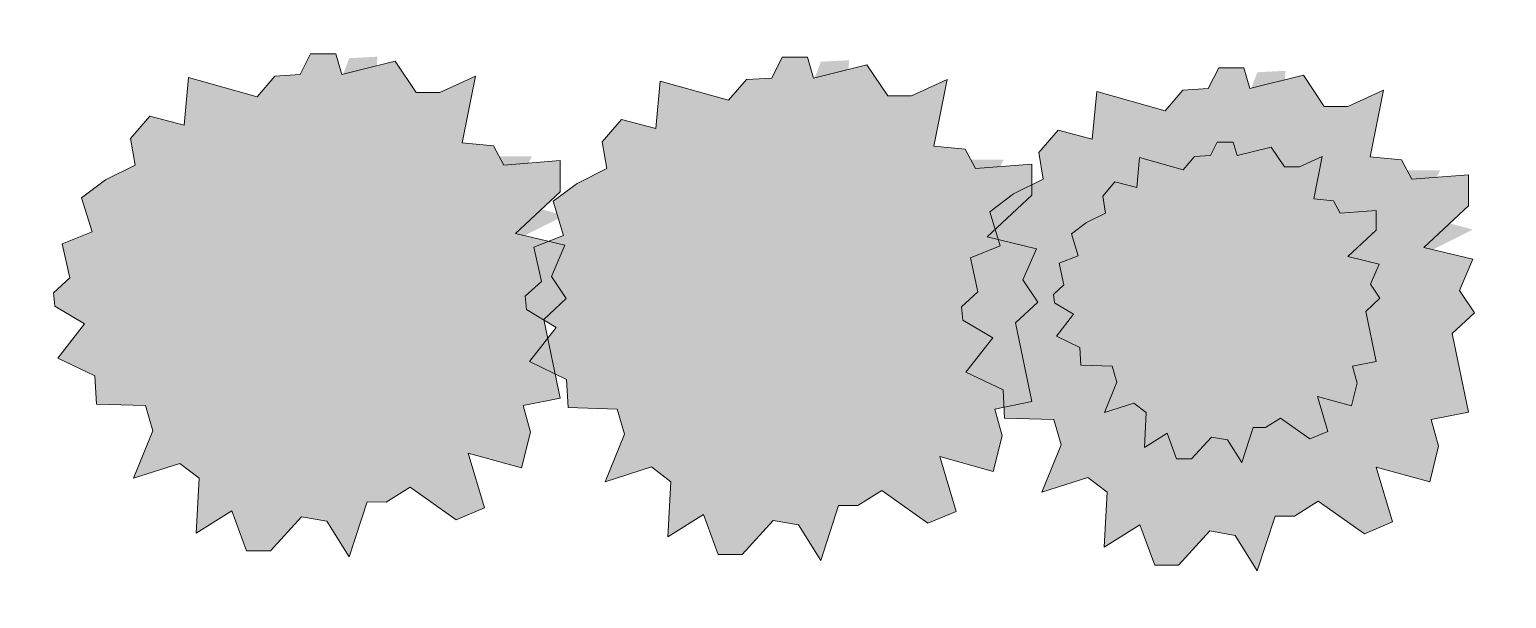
# Model space of a CAD drawing. Header units: inches. Extents: x -11331628 to 26860, y -6840660 to 4773.
# Drawn here: x -11325714 to -11325557.7, y -6840651.5 to -6840591.3 of the extents above.
import ezdxf

# ---------------------------------------------------------------- set-up
doc = ezdxf.new("R2010")
doc.units = ezdxf.units.IN
doc.header["$LTSCALE"] = 0.5
doc.header["$MEASUREMENT"] = 0
doc.layers.add('trees', color=82, linetype='Continuous')

# ---------------------------------------------------------------- blocks, each defined once
blk = doc.blocks.new('tr5')
at = {"layer": 'trees', "linetype": 'Continuous', "lineweight": 5, "true_color": 0x567a48, "transparency": 33554610}
h = blk.add_hatch(color=87, dxfattribs=at)
h.dxf.hatch_style = 1
h.paths.add_polyline_path([(1.3698, 0.3579), (1.387, 0.5251), (1.2154, 0.5291), (1.0938, 0.3379), (1.2596, 0.2744)])
h.paths.add_polyline_path([(1.3806, 0.228), (1.2596, 0.2744), (1.1077, 0.1595), (1.1549, 0.1428)])
h.paths.add_polyline_path([(1.2379, 0.5645), (1.0607, 0.5827), (1.0816, 0.5323), (1.2154, 0.5291)])
h.paths.add_polyline_path([(0.4636, 1.1832), (0.3113, 1.1907), (0.2703, 1.1084), (0.4552, 1.1349)])
h.paths.add_polyline_path([(0.2703, 1.1084), (0.2624, 1.1072), (0.242, 1.222), (0.1065, 1.2359), (0.0392, 1.1301), (-0.0971, 1.1361), (-0.2042, 1.0344), (-0.5603, 1.1756), (-0.5878, 1.0369), (-0.2713, 0.6953), (-0.2445, 0.8776), (-0.1018, 0.8549), (0.0325, 0.986), (0.0981, 0.762)])
h.paths.add_polyline_path([(-0.5801, 0.904), (-0.602, 0.9654), (-0.6104, 0.9232), (-0.7889, 0.9898), (-0.9048, 0.881), (-0.8975, 0.7655), (-0.8291, 0.833), (-0.7048, 0.7881), (-0.5981, 0.7288), (-0.5145, 0.68)])
at = {"layer": 'trees', "linetype": 'Continuous', "lineweight": 5, "true_color": 0x87a46a, "transparency": 33554610}
h = blk.add_hatch(color=65, dxfattribs=at)
h.dxf.hatch_style = 1
h.paths.add_polyline_path([(1.1549, 0.1428), (1.1077, 0.1595), (1.2596, 0.2744), (1.0938, 0.3379), (1.2154, 0.5291), (1.0816, 0.5323), (1.0607, 0.5827), (0.6081, 0.6292), (0.5366, 0.717), (0.3657, 0.6219), (0.4552, 1.1349), (0.2703, 1.1084), (0.0981, 0.762), (0.0325, 0.986), (-0.1018, 0.8549), (-0.2445, 0.8776), (-0.2713, 0.6953), (-0.5878, 1.0369), (-0.602, 0.9654), (-0.5801, 0.904), (-0.5145, 0.68), (-0.5981, 0.7288), (-0.7048, 0.7881), (-0.8291, 0.833), (-0.8975, 0.7655), (-0.8955, 0.7352), (-0.9483, 0.7153), (-0.9546, 0.7091), (-0.9062, 0.6317), (-0.7945, 0.3064), (-0.9421, 0.2813), (-1.0674, 0.2379), (-1.2375, 0.1507), (-1.1198, 0.0421), (-1.0513, 0.0028), (-1.0102, -0.1462), (-0.6195, -0.1863), (-0.5793, -0.3433), (-0.821, -0.8896), (-0.796, -0.9132), (-0.5357, -0.7823), (-0.4331, -0.8814), (-0.3803, -1.1524), (-0.2413, -1.054), (-0.0872, -0.9652), (0.0651, -0.9728), (0.2658, -0.7439), (0.3613, -0.8342), (0.4702, -0.95), (0.8768, -0.9917), (0.7008, -0.5874), (0.8946, -0.5831), (0.6529, -0.2686), (1.1713, -0.2414), (0.8839, -0.059), (0.8945, 0.0445)])
at = {"layer": 'trees', "linetype": 'Continuous', "lineweight": 5, "true_color": 0x567a48, "transparency": 33554610}
h = blk.add_hatch(color=87, dxfattribs=at)
h.dxf.hatch_style = 1
h.paths.add_polyline_path([(0.9791, 1.0256), (0.7788, 0.9577), (0.6512, 0.9708), (0.5568, 1.1494), (0.4552, 1.1349), (0.3657, 0.6219), (0.5366, 0.717), (0.6081, 0.6292), (1.0607, 0.5827), (1.0364, 0.6415), (0.8706, 0.6747)])
h = blk.add_hatch(color=87, dxfattribs=at)
h.dxf.hatch_style = 1
h.paths.add_polyline_path([(-0.5793, -0.3433), (-0.6195, -0.1863), (-1.0102, -0.1462), (-1.0513, 0.0028), (-1.1198, 0.0421), (-1.2375, 0.1507), (-1.0674, 0.2379), (-0.9421, 0.2813), (-0.7945, 0.3064), (-0.9062, 0.6317), (-0.9566, 0.7122), (-1.0632, 0.672), (-1.2005, 0.5895), (-1.1635, 0.4006), (-1.3295, 0.3533), (-1.3084, 0.166), (-1.4043, 0.0954), (-1.4037, 0.0229), (-1.2541, -0.089), (-1.4163, -0.2574), (-1.2269, -0.3734), (-1.2344, -0.5256), (-0.9721, -0.5605), (-0.9462, -0.7), (-1.076, -0.9442), (-0.8211, -0.89)])
h = blk.add_hatch(color=87, dxfattribs=at)
h.dxf.hatch_style = 1
h.paths.add_polyline_path([(0.7317, -0.9929), (1.0105, -1.102), (1.0779, -0.9158), (1.0528, -0.7684), (1.2562, -0.749), (1.2118, -0.318), (1.3428, -0.2187), (1.2754, -0.0911), (1.3643, 0.0687), (1.1549, 0.1428), (0.8945, 0.0445), (0.8839, -0.059), (1.1713, -0.2414), (0.6529, -0.2686), (0.8946, -0.5831), (0.7008, -0.5874), (0.8768, -0.9917), (0.4702, -0.95), (0.3613, -0.8342), (0.2658, -0.7439), (0.0651, -0.9728), (-0.0872, -0.9652), (-0.2413, -1.054), (-0.3803, -1.1524), (-0.4331, -0.8814), (-0.5357, -0.7823), (-0.796, -0.9132), (-0.7252, -0.9802), (-0.7714, -1.2732), (-0.5678, -1.1734), (-0.5101, -1.3965), (-0.3826, -1.4096), (-0.1964, -1.2437), (-0.0633, -1.2815), (0.0367, -1.4849), (0.1626, -1.2), (0.2662, -1.2107), (0.402, -1.1441), (0.6311, -1.3447), (0.7891, -1.2965)])
at = {"layer": 'trees', "color": 18, "lineweight": 0, "true_color": 0x000000, "transparency": 33554610}
blk.add_lwpolyline([(-0.5603, 1.1756), (-0.6104, 0.9232), (-0.7889, 0.9898), (-0.9048, 0.881), (-0.8955, 0.7352), (-1.0632, 0.672), (-1.2005, 0.5895), (-1.1635, 0.4006), (-1.3295, 0.3533), (-1.3084, 0.166), (-1.4043, 0.0954), (-1.4037, 0.0229), (-1.2541, -0.089), (-1.4163, -0.2574), (-1.2269, -0.3734), (-1.2344, -0.5256), (-0.9721, -0.5605), (-0.9462, -0.7), (-1.076, -0.9442), (-0.8207, -0.8899), (-0.7252, -0.9802), (-0.7714, -1.2732), (-0.5678, -1.1734), (-0.5101, -1.3965), (-0.3826, -1.4096), (-0.1964, -1.2437), (-0.0633, -1.2815), (0.0367, -1.4849), (0.1626, -1.2), (0.2662, -1.2107), (0.402, -1.1441), (0.6311, -1.3447), (0.7891, -1.2965), (0.7317, -0.9929), (1.0105, -1.102), (1.0779, -0.9158), (1.0528, -0.7684), (1.2562, -0.749), (1.2118, -0.318), (1.3428, -0.2187), (1.2754, -0.0911), (1.3643, 0.0687), (1.1077, 0.1595), (1.3698, 0.3579), (1.387, 0.5251), (1.0816, 0.5323), (1.0364, 0.6415), (0.8706, 0.6747), (0.9791, 1.0256), (0.7788, 0.9577), (0.6512, 0.9708), (0.5568, 1.1494), (0.2624, 1.1072), (0.242, 1.222), (0.1065, 1.2359), (0.0392, 1.1301), (-0.0971, 1.1361), (-0.2042, 1.0344), (-0.5603, 1.1756)], dxfattribs=at)

msp = doc.modelspace()

# ---------------------------------------------------------------- block references
at = {"layer": 'trees', "color": 1, "linetype": 'Continuous', "lineweight": 5, "transparency": 33554687}
for p, xscale, yscale, zscale, rotation in [((-11325683.881, -6840618.184), 19.63548767228402, 19.63548767228402, 19.63548767228402, 5.860154840364313), ((-11325633.952, -6840618.556), 19.63548767228402, 19.63548767228402, 19.63548767228402, 5.860154840364313), ((-11325587.745, -6840619.672), 19.63548767228402, 19.63548767228402, 19.63548767228402, 5.860154840364313), ((-11325588.044, -6840618.711), 12.50000000000001, 12.50000000000001, 12.50000000000001, 5.860154840364315), ((-11325588.044, -6840618.711), 12.50000000000001, 12.50000000000001, 12.50000000000001, 5.860154840364315), ((-11325588.044, -6840618.711), 12.50000000000001, 12.50000000000001, 12.50000000000001, 5.860154840364315), ((-11325588.044, -6840618.711), 12.50000000000001, 12.50000000000001, 12.50000000000001, 5.860154840364315)]:
    msp.add_blockref('tr5', p, dxfattribs=dict(at, xscale=xscale, yscale=yscale, zscale=zscale, rotation=rotation))

doc.saveas('drawing.dxf')
